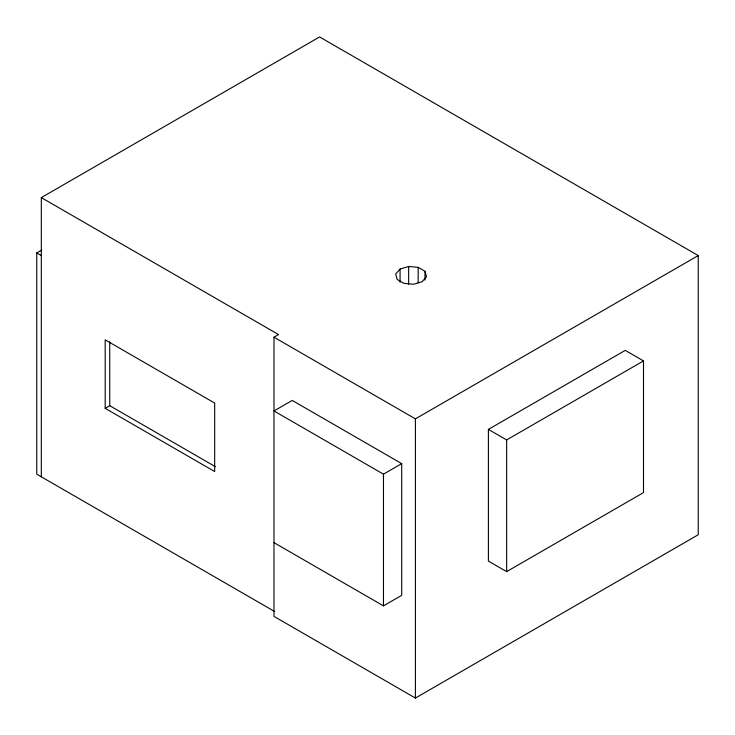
<?xml version="1.0" encoding="UTF-8"?>
<svg xmlns="http://www.w3.org/2000/svg" width="735" height="735" viewBox="0 0 735 735"><rect width="100%" height="100%" fill="white"/><g stroke="black" fill="none" stroke-linecap="round" stroke-linejoin="round"><path stroke-width="1.1" d="M400.07 269.001L395.696 273.962L397.203 279.456L404.011 283.388L413.529 284.261L422.12 281.735L426.493 276.773L424.986 271.279L418.169 267.347L408.651 266.474L400.07 269.001L400.07 282.313M41.316 197.614L319.596 36.943L698.25 255.56L698.25 534.749L415.404 698.057L273.98 616.408L273.98 337.209L278.537 334.572L41.316 197.614L41.316 476.813M274.568 611.474L36.75 474.176L36.75 252.923L41.693 250.065M105.178 408.329L214.675 471.539L214.675 403.056L105.178 339.846L105.178 408.329L109.745 405.692L215.291 466.624M273.98 337.209L415.404 418.858L698.25 255.56M401.714 463.638L292.227 400.419L273.98 410.957L383.468 474.167L401.714 463.638L401.714 595.332L383.468 605.87L273.98 542.65M488.398 429.396L625.255 350.375L643.502 360.913L643.502 492.606L506.645 571.628L488.398 561.09L488.398 429.396L506.645 439.934L643.502 360.913M36.75 252.923L41.316 255.56M506.645 439.934L506.645 571.628M424.986 271.279L424.986 280.154M418.169 267.347L418.169 282.874M415.404 418.858L415.404 698.057M408.651 266.474L408.651 284.224M383.468 474.167L383.468 605.87M109.745 341.775L109.745 405.692"/></g></svg>
